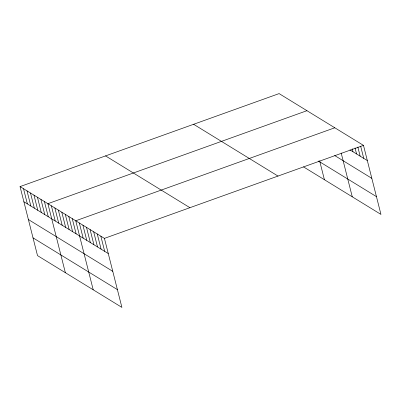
<?xml version="1.0" encoding="UTF-8"?>
<svg xmlns="http://www.w3.org/2000/svg" width="401" height="401" viewBox="0 0 401 401"><rect width="100%" height="100%" fill="white"/><g stroke="black" fill="none" stroke-linecap="round" stroke-linejoin="round"><path stroke-width="0.6" d="M20.05 186.59L104.43 238.374L121.899 307.397L37.514 255.617L20.05 186.59L279.101 93.603L363.486 145.383L380.95 214.41L303.532 166.896M306.95 110.691L47.894 203.683L65.363 272.705M334.795 127.779L75.744 220.771L93.207 289.793M104.43 238.374L363.486 145.383M349.908 149.874L367.326 160.565M334.68 155.538L371.822 178.335M318.424 161.032L376.454 196.64M193.613 124.29L277.998 176.069M105.538 155.904L189.919 207.688M23.89 201.773L108.275 253.557M28.386 219.542L112.771 271.327M33.017 237.848L117.403 289.632M360.664 146.22L363.742 158.365M357.847 147.057L360.153 156.164M355.03 147.889L356.569 153.964M352.213 148.726L352.98 151.763M341.186 153.027L352.258 196.801M319.627 160.801L324.414 179.713M100.846 236.174L104.686 251.357M97.258 233.973L101.102 249.156M93.674 231.773L97.513 246.956M90.085 229.572L93.929 244.755M86.501 227.372L90.34 242.555M82.917 225.172L86.756 240.349M79.328 222.971L83.167 238.149M72.26 218.635L76.105 233.813M68.782 216.495L72.621 231.678M65.298 214.36L69.142 229.542M61.819 212.224L65.659 227.407M58.34 210.089L62.18 225.272M54.857 207.954L58.701 223.136M51.378 205.818L55.218 220.996M44.416 201.543L48.255 216.725M40.932 199.407L44.777 214.59M37.453 197.272L41.293 212.455M33.975 195.137L37.814 210.319M30.491 193.001L34.336 208.184M27.012 190.866L30.852 206.044M23.529 188.731L27.373 203.909"/></g></svg>
